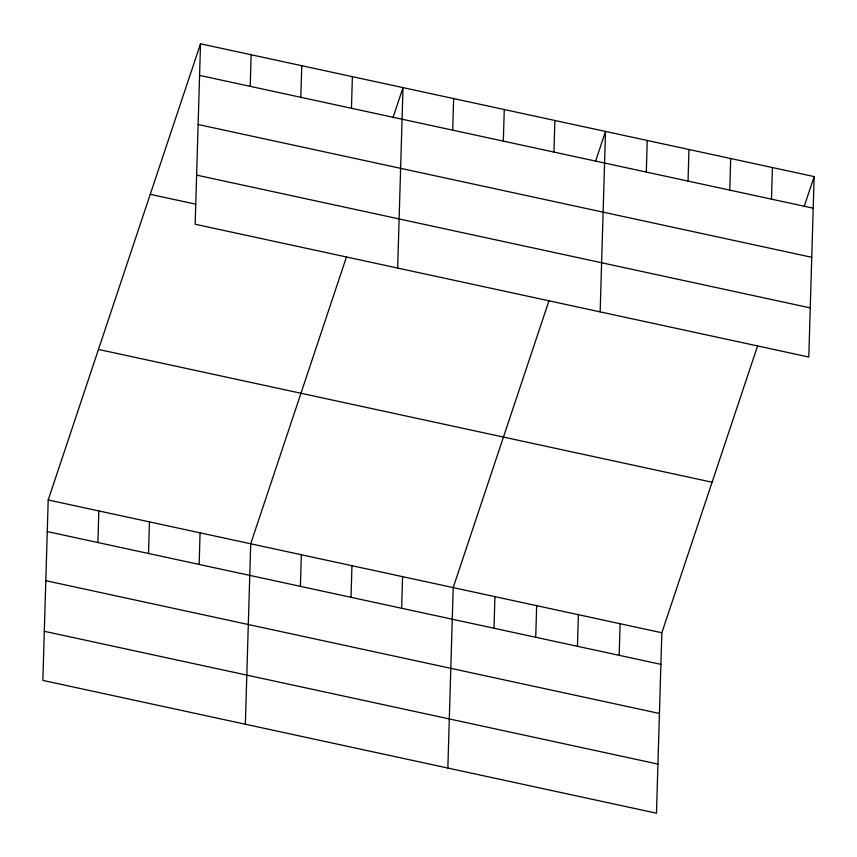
<?xml version="1.0" encoding="UTF-8"?>
<svg xmlns="http://www.w3.org/2000/svg" width="857" height="857" viewBox="0 0 857 857"><rect width="100%" height="100%" fill="white"/><g stroke="black" fill="none" stroke-linecap="round" stroke-linejoin="round"><path stroke-width="1.29" d="M200.517 43.803L195.16 224.245L808.794 357.026L814.15 176.585L200.517 43.803L48.206 499.974L42.85 680.415L656.483 813.197L661.84 632.755L757.62 345.885M97.891 542.524L98.834 510.933M148.518 553.483L149.45 521.892M199.145 564.431L200.077 532.84M250.201 86.353L251.144 54.762M245.348 724.229L250.705 543.799L346.485 256.918M300.828 97.302L301.76 65.71M300.389 586.338L301.332 554.747M351.456 108.261L352.388 76.669M351.016 597.297L351.959 565.706M397.659 268.059L403.015 87.618L392.967 117.73M401.644 608.256L402.576 576.665M452.7 130.168L453.642 98.576M447.847 768.054L453.203 587.613L548.983 300.743M503.327 141.126L504.27 109.535M493.996 628.235L494.928 596.643M535.721 637.265L536.664 605.674M553.954 152.075L554.886 120.483M577.447 646.296L578.389 614.705M600.157 311.873L605.513 131.442L595.465 161.545M619.172 655.326L620.114 623.735M646.307 172.064L647.239 140.473M688.032 181.084L688.964 149.493M729.757 190.115L730.7 158.524M771.482 199.145L772.425 167.554M804.102 206.687L814.15 176.585M199.574 75.395L813.207 208.176M198.117 124.511L811.75 257.293M196.617 175.117L810.251 307.899M150.254 194.346L195.685 204.17M98.469 349.442L712.103 482.223M48.206 499.974L661.84 632.755M47.264 531.576L660.908 664.357M45.807 580.692L659.44 713.474M44.307 631.298L657.94 764.08"/></g></svg>
